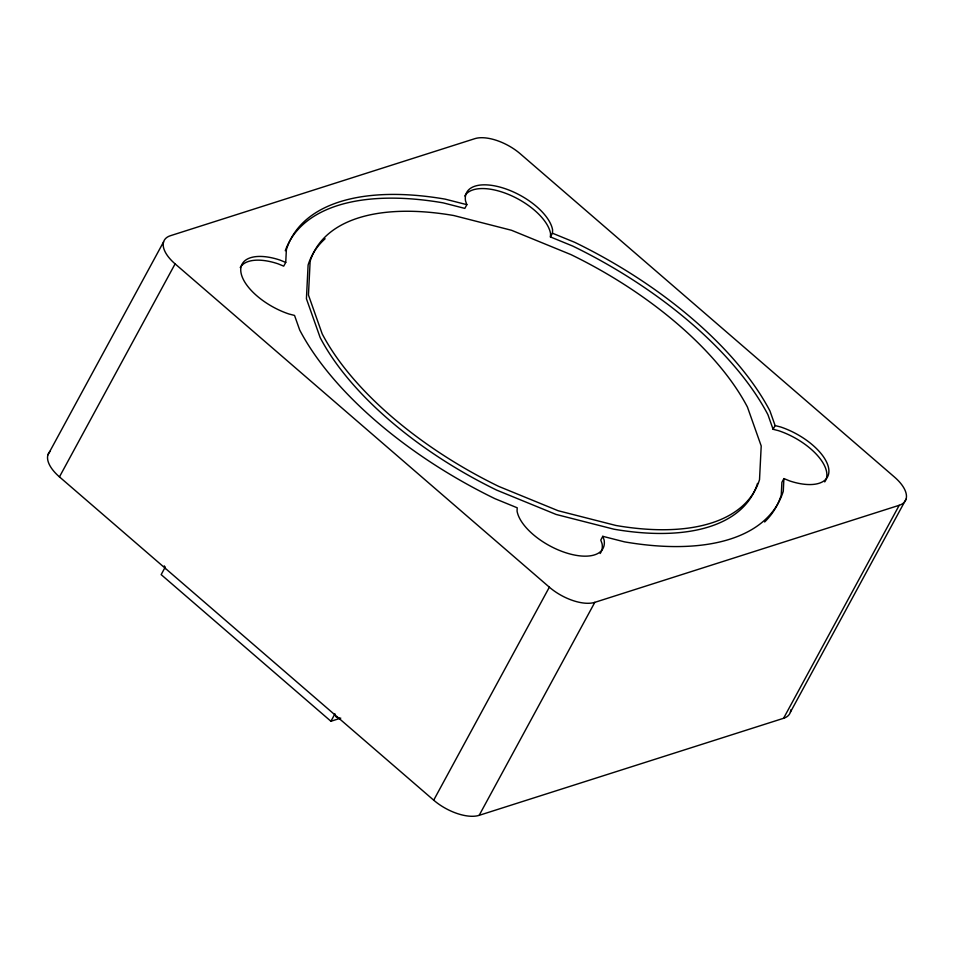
<?xml version="1.0" encoding="UTF-8"?>
<svg xmlns="http://www.w3.org/2000/svg" width="954" height="954" viewBox="0 0 954 954"><rect width="100%" height="100%" fill="white"/><g stroke="black" fill="none" stroke-linecap="round" stroke-linejoin="round"><path stroke-width="1.43" d="M240.229 267.561A48.213 23.003 28.5 0 1 278.008 263.805L283.708 266.142L285.735 262.422L286.367 249.757A277.197 132.26 28.5 0 1 445.16 199.136L466.852 204.669L464.836 208.401L443.133 202.856A277.197 132.26 28.5 0 0 285.27 250.735M824.721 481.901A48.213 23.003 28.5 0 0 778.643 430.707L773.086 429.288L767.934 414.704A277.197 132.26 28.5 0 0 572.71 246.06L550.422 236.926L550.577 233.682A48.213 23.003 28.5 0 0 510.569 195.308A48.213 23.003 28.5 0 0 464.789 195.964M550.422 236.926L552.438 233.205L552.604 229.962A48.213 23.003 28.5 0 0 504.583 188.487A48.213 23.003 28.5 0 0 465.528 200.936L466.852 204.669M552.438 233.205L574.737 242.328A277.197 132.26 28.5 0 1 769.95 410.983L775.113 425.567L780.67 426.987A48.213 23.003 28.5 0 1 828.68 468.462A48.213 23.003 28.5 0 1 789.626 480.911L783.914 478.574L783.282 491.238A277.197 132.26 28.5 0 1 624.5 541.86L602.797 536.327L600.781 540.047L602.093 543.792A48.213 23.003 28.5 0 1 600.149 553.499M47.938 454.867L163.587 241.863M59.458 476.881L175.107 263.876A35.596 16.993 28.5 0 1 170.432 235.71L474.83 138.664A35.596 16.993 28.5 0 1 520.3 153.821L894.542 477.119A35.596 16.993 28.5 0 1 899.228 505.286L783.568 718.29L479.17 815.336A35.596 16.993 28.5 0 1 433.7 800.179L59.458 476.881A35.596 16.993 28.5 0 1 50.347 451.135M165.197 567.165L161.154 574.618L330.919 721.26L340.769 718.124M330.919 721.26L334.961 713.819M433.7 800.179L549.349 587.175L175.107 263.876M479.17 815.336L594.819 602.344L899.228 505.286M773.086 429.288L775.113 425.567M783.914 478.574L781.898 482.307L781.266 494.959A277.197 132.26 28.5 0 1 764.643 521.981M790.413 712.137L906.061 499.133M285.735 262.422L280.023 260.084A48.213 23.003 28.5 0 0 240.968 272.534A48.213 23.003 28.5 0 0 288.979 314.009L294.536 315.428L299.699 330.024A277.197 132.26 28.5 0 0 494.923 498.668L517.211 507.79L517.056 511.034A48.213 23.003 28.5 0 0 565.066 552.509A48.213 23.003 28.5 0 0 604.12 540.059L602.797 536.327M335.701 716.657L339.803 718.434M164.279 565.877L165.388 568.632M790.806 709.848A35.596 16.993 28.5 0 1 783.568 718.29M594.819 602.344A35.596 16.993 28.5 0 1 549.349 587.175M757.5 483.416A250.675 119.608 28.5 0 1 613.899 529.196L556.099 514.444L496.712 490.129A250.675 119.608 28.5 0 1 320.174 337.621L306.425 298.757L308.106 265.033A250.675 119.608 28.5 0 1 325.111 238.75M310.133 261.313L308.452 295.024L322.19 333.888A250.675 119.608 28.5 0 0 498.739 486.409L558.126 510.724L615.914 525.475A250.675 119.608 28.5 0 0 759.515 479.695L761.209 445.971L747.459 407.108A250.675 119.608 28.5 0 0 570.909 254.587L511.535 230.284L453.734 215.521A250.675 119.608 28.5 0 0 310.133 261.313"/></g></svg>
